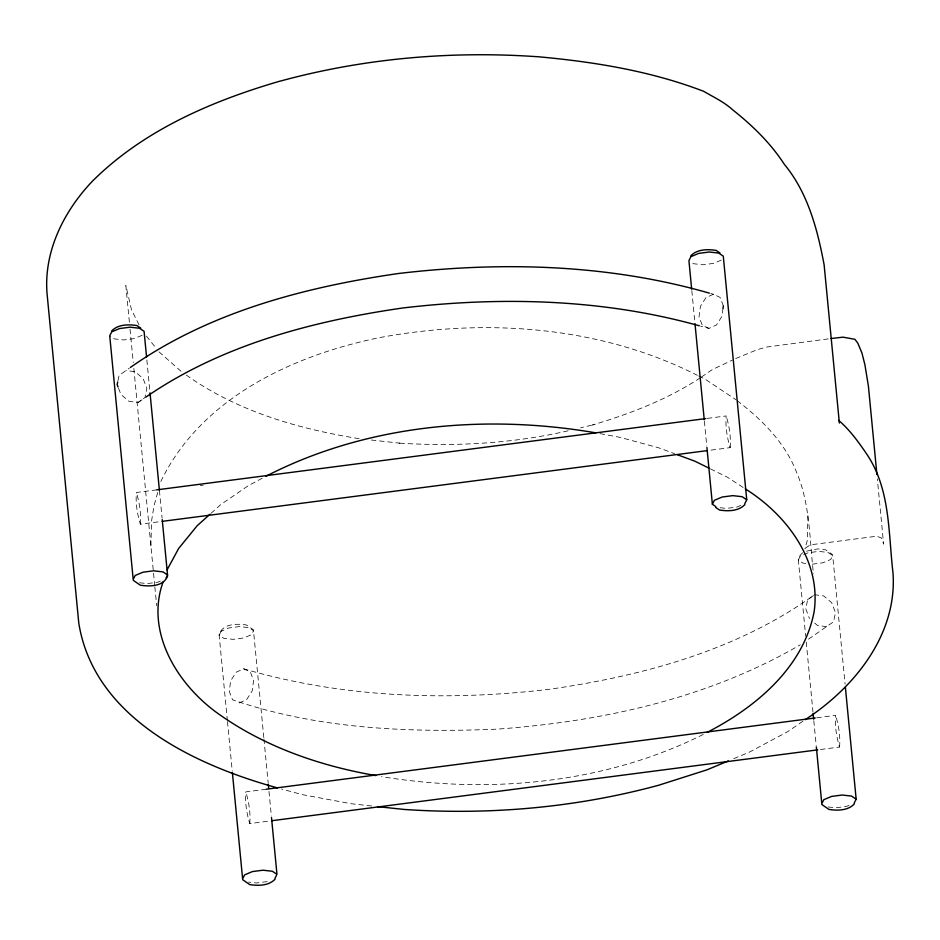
<?xml version="1.0" encoding="UTF-8"?>
<svg xmlns="http://www.w3.org/2000/svg" width="940" height="940" viewBox="0 0 940 940"><rect width="100%" height="100%" fill="white"/><g stroke="black" fill="none" stroke-linecap="round" stroke-linejoin="round"><path stroke-width="0.7" stroke-dasharray="4.7 3.53" d="M150.905 545.835L151.552 521.066L153.972 505.92L158.155 490.974M807.918 515.731L807.284 540.5L804.91 548.937M723.001 308.496L721.943 316.416L716.433 325.017L708.925 328.389L700.7 326.156M156.768 489.846L136.382 492.49C135.501 503.041 137.252 514.086 140.354 524.191L160.74 521.547M140.354 524.191C141.247 513.651 139.484 502.606 136.382 492.49M266.196 789.236L245.81 791.88C244.917 802.419 246.68 813.464 249.77 823.581L270.168 820.937M249.77 823.581C250.663 813.03 248.9 801.996 245.81 791.88M707.256 418.394L726.185 415.938C725.292 426.49 727.055 437.523 730.157 447.64L708.314 450.471M730.157 447.64C731.05 437.088 729.287 426.055 726.185 415.938M816.672 717.784L835.601 715.328C834.72 725.868 836.482 736.913 839.573 747.03L819.187 749.673M839.573 747.03C840.466 736.478 838.703 725.433 835.601 715.328M117.97 380.63L119.075 375.413L129.227 368.257M160.822 481.468C201.172 397.867 292.892 355.261 379.772 337.578C485.827 317.861 600.272 326.051 697.409 375.33M802.654 552.767L800.245 555.164L798.26 559.112L805.674 636.227M211.054 513.287L220.677 504.651L248.489 485.581L262.225 478.237M118.558 388.255L120.896 394.424L128.898 401.274L138.086 402.473L144.948 397.573L146.875 388.443L143.127 378.562L135.125 371.723L125.937 370.513M813.394 595.537L807.672 599.626L805.756 608.756L809.505 618.638M808.529 639.13L833.557 621.786L835.484 612.657L831.724 602.775L823.734 595.925L814.545 594.726C737.465 650.386 643.054 675.789 550.111 689.184C448.004 701.369 342.806 697.903 243.707 668.822L236.199 672.194L230.676 680.795L229.278 691.335L232.509 699.795C316.897 728.852 408.242 732.883 496.837 729.158C602.058 721.615 708.349 698.35 800.245 644.817M138.086 402.473L144.666 397.961M700.335 377.774C667.377 399.524 630.082 413.776 592.4 425.009L594.503 424.481L580.615 427.806M701.499 376.975L712.027 369.761L732.319 360.114M802.889 721.239L787.614 731.708L749.591 752.035L732.319 759.25M805.427 548.055L810.303 544.847L876.867 536.199L881.685 538.162L883.624 544.131L877.337 478.848M703.273 734.434C604.702 783.795 489.435 794.277 381.511 776.628M735.668 358.539L757.405 349.61L766.958 347.013L829.62 338.717M723.354 305.864L720.122 297.404L713.472 294.255L705.952 297.627L700.441 306.228L699.031 316.78L702.274 325.24L708.925 328.389M239.16 702.944L246.668 699.572L252.179 690.971L253.589 680.431L250.357 671.959L243.707 668.822M142.105 335.286L134.303 338.588L123.692 339.963L114.304 338.894L109.733 335.803M721.286 260.11L713.495 263.412L702.873 264.786L693.485 263.729L691.206 262.178M160.364 581.12L157.767 582.224L147.145 583.599L139.108 582.694M740.849 505.403L736.948 507.048L726.338 508.423L719.629 507.671M806.508 551.145L817.835 548.913L825.579 549.794L832.617 554.647L845.084 684.179M848.973 805.333L846.376 806.426L835.754 807.812L827.705 806.896M568.124 430.802C512.394 443.68 454.702 446.676 397.714 443.057L399.817 443.163L370.713 439.955M200.208 485.581L203.122 485.204M812.289 564.176L822.911 562.79L830.702 559.5L832.699 555.552L828.128 552.45L818.74 551.392L808.13 552.767L800.34 556.057L798.342 560.005L802.913 563.107L806.931 563.565M267.183 881.602L256.573 882.989L248.524 882.073M371.676 805.991L351.255 803.735L302.492 794.676L281.507 789.001M826.695 626.686L817.506 625.476L813.5 622.057M600.061 433.634L620.071 437.359L658.67 447.804L674.732 453.738M359.08 438.674C298.098 428.946 236.798 411.109 186.014 374.86M710.734 293.515L713.472 294.255M698.69 375.965L705.059 379.102L736.067 399.805M710.499 468.896L727.501 477.262L744.069 488.083M737.148 400.663C761.999 419.675 784.923 442.47 796.509 472.127C810.303 504.216 809.446 539.772 813.511 573.835M158.966 351.819L182.454 372.534M146.429 336.12L155.382 347.33M139.026 324.817L131.518 309.883L125.831 285.431L129.485 323.289M806.238 642.055L812.971 711.933M813.805 720.663L816.19 745.42M691.817 290.66L695.001 323.736M704.389 421.285L706.774 446.03M263.799 737.512L253.424 629.823L246.386 624.971C236.998 623.467 222.886 623.584 219.067 634.289L227.339 720.134M263.94 738.969L268.147 782.644M268.981 791.386L271.366 816.132M227.48 721.591L232.239 771.094M146.852 359.95L150.036 393.002M159.424 490.539L162.091 518.198M130.037 329.118L133.269 362.605M133.833 368.421L154.712 585.361M154.853 586.819L156.675 605.748M221.147 631.234L219.161 635.182L223.72 638.284L233.108 639.341L243.73 637.966L251.52 634.676L253.518 630.728L248.947 627.626L239.559 626.569L228.949 627.943L221.147 631.234"/><path stroke-width="1.41" d="M723.001 308.496L723.354 305.864M117.7 381.934L117.148 384.542L118.088 387.022M163.067 581.966C145.16 632.009 177.155 683.944 217.081 712.861C263.788 746.513 319.424 765.818 375.788 775.57M166.063 577.947L167.555 574.975L162.232 519.655M167.637 575.879C163.83 586.572 149.707 586.701 140.319 585.197L133.28 580.332M274.985 878.312L276.478 875.352M715.81 506.589L712.379 504.263L714.377 500.315L722.167 497.025L732.789 495.639L742.165 496.708L746.736 499.81L744.75 503.758M854.166 803.136L856.164 799.188L845.366 687.093M167.097 569.887L178.635 548.502L197.142 525.765L209.984 514.251M111.648 330.951C117.982 324.312 128.463 324.23 136.97 325.581L140.742 328.142M690.83 255.774C697.163 249.135 707.655 249.053 716.151 250.404L719.923 252.966M275.067 879.217C268.734 885.856 258.242 885.938 249.746 884.587L242.708 879.723M744.832 504.651C738.499 511.289 728.007 511.384 719.5 510.021L715.74 507.471M854.249 804.041C847.915 810.68 837.423 810.762 828.927 809.411L821.889 804.546M130.319 367.505C208.833 312.221 304.302 287.17 398.196 273.54C501.831 261.238 608.615 264.187 709.359 293.139M145.77 397.209C221.346 344.992 312.62 321.057 402.52 308.014C501.337 296.323 603.081 298.908 699.325 325.792M805.239 719.629C854.284 687.775 897.383 634.57 893 572.977C888.312 533.097 890.474 489.963 867.373 455.054C859.031 442.705 850.054 430.109 838.633 420.368M265.973 476.239C366.541 424.422 485.24 413.823 595.76 432.835M707.021 732.436C755.478 707.468 803.359 667.835 814.134 611.682C821.419 560.675 786.498 514.65 745.255 488.847M728.336 760.918L707.08 769.801L658.729 785.217C576.091 807.648 489.775 815.239 404.4 809.469L377.504 806.626M831.077 338.529L843.004 337.166L854.907 339.305L857.785 343.112L861.874 352.782L864.87 364.591L868.395 385.999L876.914 474.5M156.768 489.846L705.799 418.582M162.197 521.359L706.857 450.671M266.196 789.236L815.215 717.972M271.625 820.749L817.73 749.861M277.394 787.885C194.486 765.031 93.977 717.796 78.784 623.114L47 293.08C43.816 251.004 63.955 211.136 92.32 181.279C143.28 130.507 211.065 101.285 279.168 81.369L281.272 80.84C363.909 58.409 450.225 50.831 535.6 56.6L537.692 56.706C594.092 61.817 650.75 70.97 703.813 91.38C713.566 97.161 724.07 101.931 732.495 109.686C752.317 125.384 770.53 143.021 784.348 164.347C807.86 192.735 817.495 229.419 824.133 264.904L839.361 423.047M677.411 454.737L694.801 461.164L709.195 468.249M856.164 799.188L851.593 796.086L842.205 795.029L831.583 796.403L823.793 799.705L821.795 803.653L816.331 746.877M167.555 574.975L162.984 571.884L153.596 570.815L142.986 572.202L135.184 575.491L133.198 579.439L109.733 335.803L111.731 331.855L119.521 328.565L130.143 327.179L139.531 328.248L144.09 331.338L146.57 357.094M813.112 713.389L813.664 719.206M746.736 499.81L723.283 256.162L718.712 253.072L709.324 252.002L698.702 253.389L690.912 256.679L688.926 260.627L691.675 289.238M695.001 323.736L704.248 419.828M706.915 447.487L712.379 504.263M268.288 784.101L268.699 788.472M271.507 817.589L276.971 874.365L272.4 871.263L263.024 870.205L252.402 871.58L244.612 874.882L242.614 878.83L232.38 772.551M150.036 393.002L159.424 490.539"/></g></svg>
